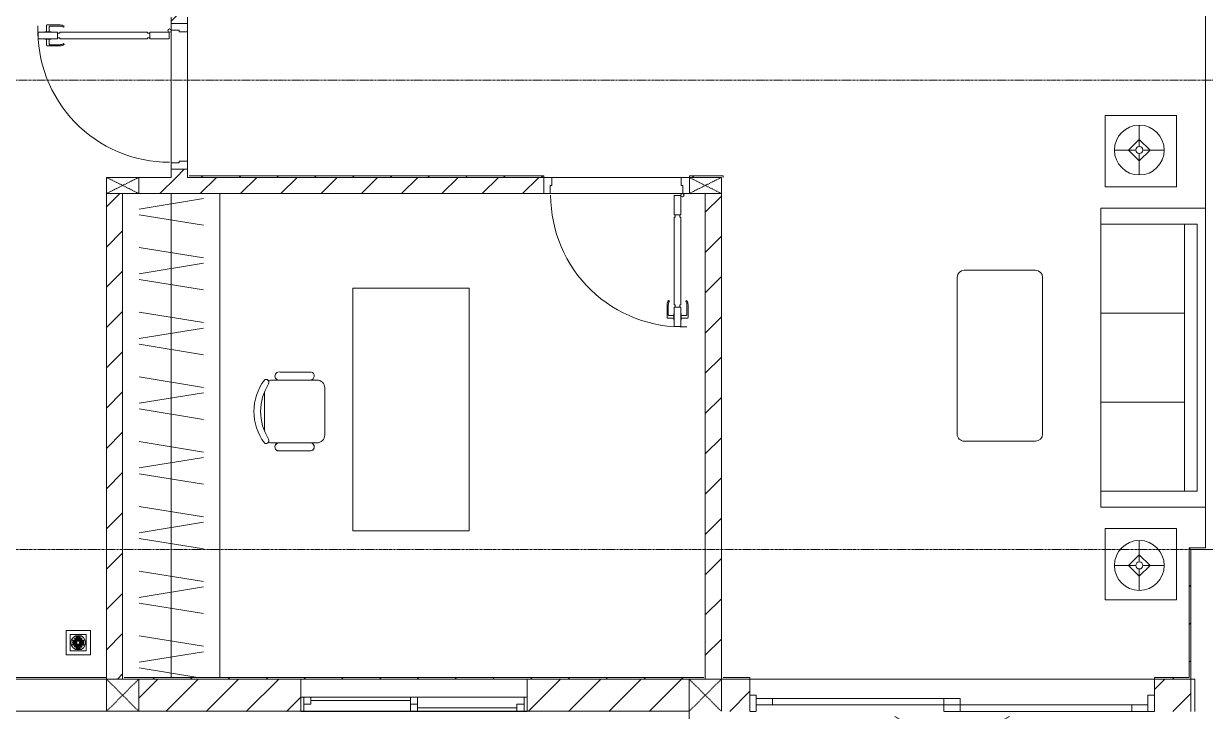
# Model space of a CAD drawing. Header units: millimetres. Extents: x 5357 to 201988, y -16345 to 109895.
# Drawn here: x 61741 to 69043, y 24537 to 28787 of the extents above; entities that cross this region are included whole.
import ezdxf

# ---------------------------------------------------------------- set-up
doc = ezdxf.new("R2010")
doc.units = ezdxf.units.MM
doc.linetypes.add('Dash', pattern=[6, 3, -3])
doc.linetypes.add('Grid Line', pattern=[22.225, 12.7, -3.175, 3.175, -3.175])
for name, color, linetype, lineweight in [('0-1', 7, 'Continuous', 5), ('A-CLNG', 13, 'Continuous', 9), ('A-DETL-GENF-1', 53, 'Continuous', 9), ('A-DETL-THIN', 151, 'Continuous', 9), ('A-DOOR', 31, 'Continuous', 9), ('A-DOOR-1', 53, 'Continuous', 9), ('A-DOOR-FRAM', 31, 'Continuous', 9), ('A-DOOR-HDLN', 31, 'Dash', 9), ('A-FLOR-1', 10, 'Continuous', 9), ('A-FLOR-2', 53, 'Continuous', 9), ('A-GLAZ', 151, 'Continuous', 9), ('A-WALL', 113, 'Continuous', 9), ('A-WALL-1', 9, 'Continuous', 18), ('A-WALL-2', 53, 'Continuous', 9), ('A-WALL-4', 113, 'Continuous', 18), ('A-WALL-PATT-1', 10, 'Continuous', 9), ('A-WALL-PATT-2', 53, 'Continuous', 9), ('A-WALL-PATT-3', 111, 'Continuous', 9), ('I-FURN', 30, 'Continuous', 9), ('I-FURN-1', 53, 'Continuous', 9), ('I-WALL-1', 9, 'Continuous', 18), ('I-WALL-2', 53, 'Continuous', 9), ('M-EQPM', 50, 'Continuous', 9), ('S-COLS', 52, 'Continuous', 9), ('S-COLS-1', 253, 'Continuous', 5), ('S-COLS-2', 9, 'Continuous', 18), ('S-COLS-4', 53, 'Continuous', 9), ('S-COLS-5', 52, 'Continuous', 18), ('S-COLS-6', 52, 'Dash', 9), ('S-COLS-HDLN', 52, 'Dash', 9), ('S-COLS-HDLN-1', 53, 'Dash', 9), ('S-GRID-1', 1, 'Grid Line', 9)]:
    doc.layers.add(name, color=color, linetype=linetype, lineweight=lineweight)
pattern_1 = [(45, (0, 0), (-124.4508, 124.4508), [])]
pattern_2 = [(45, (0, 0), (-116.67262, 116.67262), [])]

# ---------------------------------------------------------------- blocks, each defined once
blk = doc.blocks.new('NCV_TKTC_KET CAU_rvt-1-TKCS_MB SÂN ĐƯỜNG NỘI BỘ')
at = {"layer": 'A-FLOR-1'}
for p, q in [((62652.6, 28746.9), (62652.6, 28786.9)), ((62652.6, 28786.9), (62652.6, 28746.9)), ((62652.6, 28746.9), (62652.6, 28786.9)), ((62652.6, 27926.9), (62652.6, 28746.9)), ((62652.6, 28746.9), (62652.6, 27926.9)), ((62652.6, 27926.9), (62652.6, 28746.9)), ((62652.6, 27886.9), (62652.6, 27926.9)), ((62652.6, 27926.9), (62652.6, 27886.9)), ((62652.6, 27886.9), (62652.6, 27926.9)), ((62252.6, 27736.9), (62252.6, 27836.9)), ((62252.6, 27836.9), (62452.6, 27836.9)), ((62452.6, 27836.9), (62252.6, 27836.9)), ((62252.6, 27836.9), (62252.6, 27736.9)), ((62252.6, 27736.9), (62252.6, 27836.9)), ((62252.6, 27836.9), (62452.6, 27836.9)), ((62452.6, 27836.9), (62652.6, 27836.9)), ((62652.6, 27836.9), (62452.6, 27836.9)), ((62452.6, 27836.9), (62652.6, 27836.9)), ((62652.6, 27836.9), (62652.6, 27886.9)), ((62652.6, 27886.9), (62652.6, 27836.9)), ((62652.6, 27836.9), (62652.6, 27886.9)), ((62252.6, 24746.9), (62252.6, 27736.9)), ((62252.6, 27736.9), (62252.6, 24746.9)), ((62252.6, 24746.9), (62252.6, 27736.9)), ((66227.6, 24736.9), (68727.6, 24736.9))]:
    blk.add_line(p, q, dxfattribs=at)
at = {"layer": 'S-COLS-2'}
for p, q in [((69352.6, 25536.9), (68952.6, 25536.9)), ((68952.6, 25536.9), (68952.6, 24537.2))]:
    blk.add_line(p, q, dxfattribs=at)
blk = doc.blocks.new('DOOR_CW_01 CANH MO-PANEL KINH - DIW_01-900x2200-CỬA GỖ VÂN LAMINATE-V24-TKCS_MB SÂN ĐƯỜNG NỘI BỘ')
at = {"layer": 'A-DETL-GENF-1'}
for p, q in [((-442, 737), (-442, 816.5)), ((-399, 820.5), (-438, 820.5)), ((-399, 803.5), (-430, 803.5)), ((-399, 831.8), (-397, 831.8)), ((-399, 792.2), (-399, 831.8)), ((-397, 872), (-357, 872)), ((-397, 752), (-397, 872)), ((-397, 792.2), (-397, 831.8)), ((-357, 872), (-357, 752)), ((-357, 792.2), (-357, 831.8)), ((-355, 831.8), (-357, 831.8)), ((-355, 792.2), (-355, 831.8)), ((-355, 820.5), (-316, 820.5)), ((-355, 803.5), (-324, 803.5)), ((-312, 737), (-312, 816.5)), ((-434, 799.5), (-434, 737)), ((-397, 792.2), (-399, 792.2)), ((-357, 752), (-397, 752)), ((-397, 738), (-391, 738)), ((-397, 738), (-397, 196)), ((-363, 752), (-391, 752)), ((-391, 752), (-391, 738)), ((-363, 738), (-363, 752)), ((-357, 738), (-363, 738)), ((-357, 792.2), (-355, 792.2)), ((-357, 196), (-357, 738)), ((-320, 799.5), (-320, 737)), ((-433.9, 711.2), (-427.3, 715.8)), ((-320.1, 711.2), (-326.7, 715.8)), ((-397, 196), (-391, 196)), ((-357, 182), (-397, 182)), ((-397, 182), (-397, 62)), ((-391, 196), (-391, 182)), ((-391, 182), (-363, 182)), ((-357, 196), (-363, 196)), ((-363, 182), (-363, 196)), ((-357, 62), (-357, 182)), ((-397, 62), (-357, 62))]:
    blk.add_line(p, q, dxfattribs=at)
blk.add_circle((-407, 60), 10, dxfattribs=at)
for centre, radius, start, end in [((-438, 816.5), 4, 90, 180), ((-407, 60), 814, 360, 92), ((-430, 799.5), 4, 90, 180), ((-324, 799.5), 4, 360, 90), ((-316, 816.5), 4, 0, 90), ((-397, 737), 45, 180, 215), ((-397, 737), 37, 180, 215), ((-357, 737), 37, 325, 0), ((-357, 737), 45, 325, 0)]:
    blk.add_arc(centre, radius, start, end, dxfattribs=at)
at = {"layer": 'A-DOOR-1'}
for p, q in [((-450, 50), (-450, -50)), ((-410, 50), (-448.4, 50)), ((-410, 0), (-410, 50)), ((-400, 0), (-410, 0)), ((-407, 50), (-382, 50)), ((-400, -50), (-400, 0)), ((410, 0), (400, 0)), ((400, 0), (400, -50)), ((450, 50), (410, 50)), ((410, 50), (410, 0)), ((450, -50), (450, 50)), ((-448.4, -50), (-400, -50)), ((400, -50), (450, -50))]:
    blk.add_line(p, q, dxfattribs=at)
blk = doc.blocks.new('TU DO LV A - TU DO LV A-V26-TKCS_MB SÂN ĐƯỜNG NỘI BỘ')
at = {"layer": 'I-FURN'}
for p, q in [((10, 136.3), (68.9, 499)), ((169, 101), (104.4, 499)), ((202.5, 101), (267.1, 499)), ((404.3, 101), (468.9, 499)), ((569, 101), (504.4, 499)), ((602.5, 101), (667.1, 499)), ((804.3, 101), (868.9, 499)), ((969, 101), (904.4, 499)), ((1002.5, 101), (1067.1, 499)), ((1204.3, 101), (1268.9, 499)), ((1369, 101), (1304.4, 499)), ((1402.5, 101), (1467.1, 499)), ((1604.3, 101), (1668.9, 499)), ((1769, 101), (1704.4, 499)), ((1802.5, 101), (1867.1, 499)), ((2004.3, 101), (2068.9, 499)), ((2169, 101), (2104.4, 499)), ((2202.5, 101), (2267.1, 499)), ((2404.3, 101), (2468.9, 499)), ((2569, 101), (2504.4, 499)), ((2602.5, 101), (2667.1, 499)), ((2804.3, 101), (2868.9, 499)), ((2969, 101), (2904.4, 499)), ((10, 300), (3000, 300)), ((10, 0), (3000, 0))]:
    blk.add_line(p, q, dxfattribs=at)
at = {"layer": 'I-FURN-1'}
blk.add_line((10, 0), (3000, 0), dxfattribs=at)
blk = doc.blocks.new('BAN LV A - BAN LV A_dwg_ban hoc2-348006-TKCS_MB SÂN ĐƯỜNG NỘI BỘ')
at = {"layer": 'I-FURN'}
for p, q in [((-194.4, 388.8), (-194.4, 113.4)), ((145.8, 437.4), (-145.8, 437.4)), ((194.4, 113.4), (194.4, 388.8)), ((-243, 354.4), (-243, 162)), ((194.4, 351.4), (194.4, 150.8)), ((243.7, 162), (243.7, 354.4)), ((-120.5, 64.8), (120.5, 64.8))]:
    blk.add_line(p, q, dxfattribs=at)
at = {"layer": 'I-FURN', "flags": 128}
blk.add_lwpolyline([(-737.8, 610.5), (-737.8, 1330.5), (-154.9, 1330.5), (762.2, 1330.5), (762.2, 610.5)], close=True, dxfattribs=at)
at = {"layer": 'I-FURN'}
for centre, radius, start, end in [((-218.7, 347.3), 25.3, 343.7398, 163.7398), ((-145.8, 388.8), 48.6, 90, 180), ((145.8, 388.8), 48.6, 360, 90), ((219.4, 347.3), 25.3, 16.2602, 170.70537), ((-218.7, 154.9), 25.3, 163.7398, 16.2602), ((219.4, 154.9), 25.3, 189.29463, 16.2602), ((-180.2, 75.4), 17.8, 57.97259, 216.69006), ((-145.8, 113.4), 48.6, 180, 207.58444), ((0, 359.3), 318.2, 237.57575, 302.42425), ((180.2, 75.4), 17.8, 323.30994, 122.02741), ((145.8, 113.4), 48.6, 332.41556, 0), ((0, 324), 324, 233.1301, 306.8699)]:
    blk.add_arc(centre, radius, start, end, dxfattribs=at)
blk = doc.blocks.new('BAN LV A - BAN LV A_dwg-348005-TKCS_MB SÂN ĐƯỜNG NỘI BỘ')
at = {"extrusion": (0, 0, -1), "zscale": -1, "rotation": 180}
blk.add_blockref('BAN LV A - BAN LV A_dwg_ban hoc2-348006-TKCS_MB SÂN ĐƯỜNG NỘI BỘ', (-729, 1383.7), dxfattribs=at)
blk = doc.blocks.new('BAN LV A - BAN LV A-348231-TKCS_MB SÂN ĐƯỜNG NỘI BỘ')
at = {"layer": 'I-FURN-1'}
for p, q in [((534.6, 1270.3), (534.6, 1235.9)), ((923.4, 1232.9), (923.4, 1270.3)), ((486, 1221.7), (486, 1029.3)), ((972.7, 1029.3), (972.7, 1221.7)), ((534.6, 1029.3), (534.6, 994.9)), ((923.4, 994.9), (923.4, 1032.3)), ((583.2, 946.3), (874.8, 946.3)), ((1491.2, 773.2), (-8.8, 773.2)), ((-8.8, 773.2), (-8.8, 53.2)), ((1491.2, 53.2), (1491.2, 773.2)), ((-8.8, 53.2), (1491.2, 53.2))]:
    blk.add_line(p, q, dxfattribs=at)
for centre, radius, start, end in [((548.9, 1308.3), 17.8, 143.30994, 240.59603), ((729, 1059.7), 324, 53.1301, 126.8699), ((909.2, 1308.3), 17.8, 299.40397, 36.69006), ((510.3, 1228.8), 25.3, 16.2602, 196.2602), ((583.2, 1270.3), 48.6, 152.41556, 180), ((874.8, 1270.3), 48.6, 360, 27.58444), ((948.4, 1228.8), 25.3, 343.7398, 170.70537), ((510.3, 1036.4), 25.3, 196.2602, 343.7398), ((948.4, 1036.4), 25.3, 189.29463, 343.7398), ((583.2, 994.9), 48.6, 180, 270), ((874.8, 994.9), 48.6, 270, 360)]:
    blk.add_arc(centre, radius, start, end, dxfattribs=at)
blk.add_blockref('BAN LV A - BAN LV A_dwg-348005-TKCS_MB SÂN ĐƯỜNG NỘI BỘ', (0, 0))
blk = doc.blocks.new('LOBBY_SOFA_1 - LOBBY_SOFA_1-V28-TKCS_MB SÂN ĐƯỜNG NỘI BỘ')
at = {"layer": 'I-FURN'}
for p, q in [((-2556, -14.9), (-2556, -660)), ((-2457, -66), (-2457, -660)), ((-807, -66), (-2457, -66)), ((-807, -660), (-807, -66)), ((-708, -660), (-708, -14.9)), ((-807, -143), (-2457, -143)), ((-1907, -143), (-1907, -660)), ((-1357, -143), (-1357, -660)), ((-3128.2, -193.5), (-2688.2, -193.5)), ((-3128.2, -633.5), (-3128.2, -193.5)), ((-2688.2, -193.5), (-2688.2, -633.5)), ((-575.9, -193.5), (-575.9, -633.5)), ((-135.9, -193.5), (-575.9, -193.5)), ((-135.9, -633.5), (-135.9, -193.5)), ((-2915.4, -269), (-2915.4, -401)), ((-348.6, -269), (-348.6, -401)), ((-2915.4, -357), (-2981.4, -423)), ((-2849.4, -423), (-2915.4, -357)), ((-414.6, -423), (-348.6, -357)), ((-348.6, -357), (-282.6, -423)), ((-2937.4, -423), (-3069.4, -423)), ((-2981.4, -423), (-2915.4, -489)), ((-2915.4, -489), (-2849.4, -423)), ((-2893.4, -423), (-2761.4, -423)), ((-370.6, -423), (-502.6, -423)), ((-348.6, -489), (-414.6, -423)), ((-282.6, -423), (-348.6, -489)), ((-326.6, -423), (-194.6, -423)), ((-2915.4, -445), (-2915.4, -577)), ((-348.6, -445), (-348.6, -577)), ((-2688.2, -633.5), (-3128.2, -633.5)), ((-575.9, -633.5), (-135.9, -633.5)), ((-2556, -660), (-708, -660)), ((-1160.3, -1020.5), (-2128.3, -1020.5)), ((-2172.3, -1064.5), (-2172.3, -1504.5)), ((-1116.3, -1504.5), (-1116.3, -1064.5)), ((-2128.3, -1548.5), (-1160.3, -1548.5))]:
    blk.add_line(p, q, dxfattribs=at)
for centre, radius in [((-2915.4, -423), 154), ((-348.6, -423), 154), ((-2915.4, -423), 22), ((-348.6, -423), 22)]:
    blk.add_circle(centre, radius, dxfattribs=at)
for centre, start, end in [((-2128.3, -1064.5), 90, 180), ((-1160.3, -1064.5), 0, 90), ((-2128.3, -1504.5), 180, 270), ((-1160.3, -1504.5), 270, 0)]:
    blk.add_arc(centre, 44, start, end, dxfattribs=at)
at = {"layer": 'I-FURN-1'}
for p, q in [((-2556, -14.9), (-2556, -660)), ((-708, -660), (-708, -14.9)), ((-2688.2, -193.5), (-3128.2, -193.5)), ((-3128.2, -193.5), (-3128.2, -633.5)), ((-2688.2, -633.5), (-2688.2, -193.5)), ((-135.9, -193.5), (-575.9, -193.5)), ((-575.9, -193.5), (-575.9, -633.5)), ((-135.9, -633.5), (-135.9, -193.5)), ((-3128.2, -633.5), (-2688.2, -633.5)), ((-575.9, -633.5), (-135.9, -633.5)), ((-2556, -660), (-708, -660)), ((-1160.3, -1020.5), (-2128.3, -1020.5)), ((-2172.3, -1064.5), (-2172.3, -1504.5)), ((-1116.3, -1504.5), (-1116.3, -1064.5)), ((-2128.3, -1548.5), (-1160.3, -1548.5))]:
    blk.add_line(p, q, dxfattribs=at)
for centre, start, end in [((-2128.3, -1064.5), 90, 180), ((-1160.3, -1064.5), 0, 90), ((-2128.3, -1504.5), 180, 270), ((-1160.3, -1504.5), 270, 0)]:
    blk.add_arc(centre, 44, start, end, dxfattribs=at)
blk = doc.blocks.new('G1_SOF - BO TRU - 100x200-745959-TKCS_MB SÂN ĐƯỜNG NỘI BỘ')
at = {"layer": 'S-COLS-2'}
for p, q in [((-50, 98.4), (-50, -100)), ((50, -100), (50, 98.4)), ((-50, -100), (50, -100))]:
    blk.add_line(p, q, dxfattribs=at)
at = {"layer": 'S-COLS-HDLN-1'}
for p, q in [((50, 100), (-50, -100)), ((-50, 100), (50, -100))]:
    blk.add_line(p, q, dxfattribs=at)
blk = doc.blocks.new('G1_SOF - BO TRU - 100x200-V106-TKCS_MB SÂN ĐƯỜNG NỘI BỘ')
at = {"layer": 'S-COLS-2'}
for p, q in [((50, 100), (-50, 100)), ((-50, 100), (-50, -100)), ((50, -100), (50, 100)), ((-50, -100), (50, -100))]:
    blk.add_line(p, q, dxfattribs=at)
at = {"layer": 'S-COLS-HDLN-1'}
for p, q in [((50, 100), (-50, -100)), ((-50, 100), (50, -100))]:
    blk.add_line(p, q, dxfattribs=at)
blk = doc.blocks.new('DOOR_CW_01 CANH MO-PANEL KINH - DIG_01-900x2200-CỬA NHÔM KÍNH-400860-TKCS_MB SÂN ĐƯỜNG NỘI BỘ')
at = {"layer": 'A-DETL-GENF-1'}
for p, q in [((-397, -182), (-397, -62)), ((-397, -62), (-357, -62)), ((-357, -62), (-357, -182)), ((-357, -182), (-397, -182)), ((-397, -196), (-391, -196)), ((-397, -738), (-397, -196)), ((-391, -196), (-391, -182)), ((-391, -182), (-363, -182)), ((-363, -182), (-363, -196)), ((-357, -196), (-363, -196)), ((-357, -196), (-357, -738)), ((-433.9, -711.2), (-427.3, -715.8)), ((-320.1, -711.2), (-326.7, -715.8)), ((-442, -737), (-442, -816.5)), ((-434, -799.5), (-434, -737)), ((-399, -792.2), (-399, -831.8)), ((-397, -792.2), (-399, -792.2)), ((-397, -738), (-391, -738)), ((-357, -752), (-397, -752)), ((-397, -752), (-397, -872)), ((-397, -792.2), (-397, -831.8)), ((-391, -752), (-391, -738)), ((-363, -752), (-391, -752)), ((-357, -738), (-363, -738)), ((-363, -738), (-363, -752)), ((-357, -872), (-357, -752)), ((-357, -792.2), (-357, -831.8)), ((-357, -792.2), (-355, -792.2)), ((-355, -792.2), (-355, -831.8)), ((-320, -799.5), (-320, -737)), ((-312, -737), (-312, -816.5)), ((-399, -820.5), (-438, -820.5)), ((-399, -803.5), (-430, -803.5)), ((-399, -831.8), (-397, -831.8)), ((-397, -872), (-357, -872)), ((-355, -831.8), (-357, -831.8)), ((-355, -803.5), (-324, -803.5)), ((-355, -820.5), (-316, -820.5))]:
    blk.add_line(p, q, dxfattribs=at)
blk.add_circle((-407, -60), 10, dxfattribs=at)
for centre, radius, start, end in [((-407, -60), 814, 268, 0), ((-397, -737), 45, 145, 180), ((-397, -737), 37, 145, 180), ((-357, -737), 37, 0, 35), ((-357, -737), 45, 360, 35), ((-430, -799.5), 4, 180, 270), ((-324, -799.5), 4, 270, 0), ((-438, -816.5), 4, 180, 270), ((-316, -816.5), 4, 270, 0)]:
    blk.add_arc(centre, radius, start, end, dxfattribs=at)
at = {"layer": 'A-DOOR-1'}
for p, q in [((-450, -50), (-450, 50)), ((-450, 50), (-400, 50)), ((-400, 50), (-400, 0)), ((400, 0), (400, 50)), ((400, 50), (450, 50)), ((450, 50), (450, -50)), ((-410, -50), (-450, -50)), ((-410, 0), (-410, -50)), ((-400, 0), (-410, 0)), ((-407, -50), (-382, -50)), ((410, 0), (400, 0)), ((410, -50), (410, 0)), ((450, -50), (410, -50))]:
    blk.add_line(p, q, dxfattribs=at)
blk = doc.blocks.new('NCV_TKTC_TANG 1_rvt-1-TKCS_MB SÂN ĐƯỜNG NỘI BỘ')
at = {"layer": 'A-WALL-PATT-1'}
h = blk.add_hatch(dxfattribs=at)
h.set_pattern_fill('FP_1', color=256, style=0, pattern_type=2)
h.set_pattern_definition(pattern_1)
h.paths.add_polyline_path([(62652.6, 27836.9), (62752.6, 27836.9), (62752.6, 27886.9), (62652.6, 27886.9)])
h.paths.add_polyline_path([(62702.6, 28786.9), (62752.6, 28786.9), (62752.6, 28836.9), (62652.6, 28836.9), (62652.6, 28786.9)])
h = blk.add_hatch(dxfattribs=at)
h.set_pattern_fill('FP_1', color=256, style=0, pattern_type=2)
h.set_pattern_definition(pattern_1)
h.paths.add_polyline_path([(64954.2, 27736.9), (64954.2, 27836.9), (62452.6, 27836.9), (62452.6, 27736.9), (64668.5, 27736.9)])
h = blk.add_hatch(dxfattribs=at)
h.set_pattern_fill('FP_1', color=256, style=0, pattern_type=2)
h.set_pattern_definition(pattern_1)
h.paths.add_polyline_path([(62352.6, 24736.9), (62352.6, 27736.9), (62252.6, 27736.9), (62252.6, 24736.9), (62276.8, 24736.9)])
h = blk.add_hatch(dxfattribs=at)
h.set_pattern_fill('FP_1', color=256, style=0, pattern_type=2)
h.set_pattern_definition(pattern_1)
h.paths.add_polyline_path([(66052.6, 24736.9), (66052.6, 27736.9), (65952.6, 27736.9), (65952.6, 24736.9)])
at = {"layer": 'A-WALL-PATT-2'}
h = blk.add_hatch(dxfattribs=at)
h.set_pattern_fill('FP_2', color=256, style=0, pattern_type=2)
h.set_pattern_definition(pattern_2)
h.paths.add_polyline_path([(63458.1, 27836.9), (64954.2, 27836.9), (64954.2, 27846.9), (62762.6, 27846.9), (62762.6, 27836.9)])
h.paths.add_polyline_path([(66062.6, 27836.9), (66062.6, 27846.9), (65854.2, 27846.9), (65854.2, 27836.9), (66053.6, 27836.9)])
h = blk.add_hatch(dxfattribs=at)
h.set_pattern_fill('FP_2', color=256, style=0, pattern_type=2)
h.set_pattern_definition(pattern_2)
h.paths.add_polyline_path([(68942.6, 24746.9), (68952.6, 24746.9), (68952.6, 25546.9), (68942.6, 25544.9), (68942.6, 25077.9)])
h = blk.add_hatch(dxfattribs=at)
h.set_pattern_fill('FP_2', color=256, style=0, pattern_type=2)
h.set_pattern_definition(pattern_2)
h.paths.add_polyline_path([(65918.4, 24736.9), (65952.6, 24736.9), (65952.6, 24746.9), (62362.6, 24746.9), (62362.6, 24736.9), (65878.9, 24736.9)])
h = blk.add_hatch(dxfattribs=at)
h.set_pattern_fill('FP_2', color=256, style=0, pattern_type=2)
h.set_pattern_definition(pattern_2)
h.paths.add_polyline_path([(68952.6, 24736.9), (68952.6, 24746.9), (68727.6, 24746.9), (68727.6, 24736.9), (68942.6, 24736.9)])
h.paths.add_polyline_path([(66062.6, 24736.9), (66227.6, 24736.9), (66227.6, 24746.9), (66062.6, 24746.9), (66062.6, 24739.7)])
at = {"layer": 'A-FLOR-1'}
for p, q in [((62752.6, 28736.9), (62752.6, 28786.9)), ((62752.6, 27936.9), (62752.6, 28736.9)), ((62752.6, 27886.9), (62752.6, 27936.9)), ((62752.6, 27836.9), (62752.6, 27886.9)), ((62762.6, 27836.9), (62752.6, 27836.9)), ((64954.2, 27836.9), (64668.5, 27836.9)), ((65804.2, 27836.9), (65004.2, 27836.9)), ((66052.6, 27736.9), (66052.6, 27836.9)), ((66052.6, 24736.9), (66052.6, 27736.9)), ((68727.6, 24736.9), (66227.6, 24736.9)), ((66227.6, 24736.9), (68727.6, 24736.9))]:
    blk.add_line(p, q, dxfattribs=at)
at = {"layer": 'A-FLOR-2'}
for p, q in [((62752.6, 28736.9), (62752.6, 27936.9)), ((65004.2, 27836.9), (65804.2, 27836.9)), ((66227.6, 24736.9), (68727.6, 24736.9)), ((68727.6, 24736.9), (66227.6, 24736.9))]:
    blk.add_line(p, q, dxfattribs=at)
at = {"layer": 'A-WALL-1'}
for p, q in [((62652.6, 27836.9), (62452.6, 27836.9)), ((62352.6, 24736.9), (62352.6, 27736.9)), ((65952.6, 27736.9), (65952.6, 24736.9)), ((66052.6, 24736.9), (66052.6, 27736.9)), ((62252.6, 24746.9), (62252.6, 24736.9)), ((62252.6, 24736.9), (62352.6, 24736.9)), ((65952.6, 24736.9), (66052.6, 24736.9))]:
    blk.add_line(p, q, dxfattribs=at)
at = {"layer": 'A-WALL-2'}
for p, q in [((62652.6, 28826.9), (62652.6, 28786.9)), ((62752.6, 28786.9), (62752.6, 28826.9)), ((62652.6, 27926.9), (62652.6, 28746.9)), ((62752.6, 28736.9), (62752.6, 27936.9)), ((62652.6, 27886.9), (62652.6, 27836.9)), ((62752.6, 27836.9), (62752.6, 27886.9)), ((64954.2, 27836.9), (62762.6, 27836.9)), ((62762.6, 27836.9), (64954.2, 27836.9)), ((65004.2, 27836.9), (65804.2, 27836.9)), ((62252.6, 27736.9), (62252.6, 24746.9)), ((62452.6, 27736.9), (64954.2, 27736.9)), ((65814.2, 27736.9), (64994.2, 27736.9)), ((61152.6, 24736.9), (62252.2, 24736.9)), ((62252.2, 24537.4), (62252.2, 24736.9))]:
    blk.add_line(p, q, dxfattribs=at)
at = {"layer": 'I-WALL-1'}
for p, q in [((69042.6, 32226.9), (69042.6, 25546.9)), ((64954.2, 27846.9), (62762.6, 27846.9)), ((64954.2, 27836.9), (64954.2, 27846.9)), ((66062.6, 27846.9), (65854.2, 27846.9)), ((65854.2, 27846.9), (65854.2, 27836.9)), ((66062.6, 27836.9), (66062.6, 27846.9)), ((68952.6, 25546.9), (68942.6, 25546.9)), ((68942.6, 25546.9), (68942.6, 24746.9)), ((69042.6, 25546.9), (68952.6, 25546.9)), ((68952.6, 24746.9), (68952.6, 25536.9)), ((68952.6, 25536.9), (69052.6, 25536.9)), ((65942.6, 24746.9), (62362.6, 24746.9)), ((62362.6, 24736.9), (63452.6, 24736.9)), ((64852.6, 24736.9), (65952.6, 24736.9)), ((65952.6, 24736.9), (65952.6, 24746.9)), ((66227.6, 24746.9), (66062.6, 24746.9)), ((66062.6, 24736.9), (66227.6, 24736.9)), ((66227.6, 24736.9), (66227.6, 24746.9)), ((68942.6, 24746.9), (68727.6, 24746.9)), ((68727.6, 24746.9), (68727.6, 24736.9)), ((68727.6, 24736.9), (68952.6, 24736.9)), ((68952.6, 24736.9), (68952.6, 24746.9))]:
    blk.add_line(p, q, dxfattribs=at)
at = {"layer": 'I-WALL-2'}
blk.add_line((61162.6, 24746.9), (62252.6, 24746.9), dxfattribs=at)
at = {"layer": 'A-DOOR-1'}
for name, p, rotation in [('DOOR_CW_01 CANH MO-PANEL KINH - DIG_01-900x2200-CỬA NHÔM KÍNH-400860-TKCS_MB SÂN ĐƯỜNG NỘI BỘ', (62702.6, 28336.9), 269.9999999999989), ('DOOR_CW_01 CANH MO-PANEL KINH - DIW_01-900x2200-CỬA GỖ VÂN LAMINATE-V24-TKCS_MB SÂN ĐƯỜNG NỘI BỘ', (65404.2, 27786.9), 180)]:
    blk.add_blockref(name, p, dxfattribs=dict(at, rotation=rotation))
at = {"layer": 'I-FURN-1'}
for name, p, rotation in [('LOBBY_SOFA_1 - LOBBY_SOFA_1-V28-TKCS_MB SÂN ĐƯỜNG NỘI BỘ', (69057.5, 25090.4), 270.0000000000005), ('TU DO LV A - TU DO LV A-V26-TKCS_MB SÂN ĐƯỜNG NỘI BỘ', (62952.6, 24736.9), 89.99999999999993), ('BAN LV A - BAN LV A-348231-TKCS_MB SÂN ĐƯỜNG NỘI BỘ', (64547.4, 25661.2), 90.0000000000001)]:
    blk.add_blockref(name, p, dxfattribs=dict(at, rotation=rotation))
at = {"layer": 'S-COLS-4', "rotation": 89.99999999999945}
for name, p in [('G1_SOF - BO TRU - 100x200-V106-TKCS_MB SÂN ĐƯỜNG NỘI BỘ', (62352.6, 27786.9)), ('G1_SOF - BO TRU - 100x200-745959-TKCS_MB SÂN ĐƯỜNG NỘI BỘ', (65952.6, 27786.9))]:
    blk.add_blockref(name, p, dxfattribs=at)
blk = doc.blocks.new('1_FAMILY RVT - W01-WxH 1400x1400xmm-V1-TKCS_MB SÂN ĐƯỜNG NỘI BỘ')
at = {"layer": 'A-GLAZ'}
for p, q in [((248.4, 172.4), (299.2, 197.8)), ((248.4, 172.4), (299.2, 147)), ((248.4, 172.4), (451.6, 172.4)), ((700, 96.2), (-700, 96.2)), ((-700, 96.2), (-636.5, 96.2)), ((-700, 95.8), (-700, -103.8)), ((-681, 95.8), (-681, 7.3)), ((-636.5, 96.2), (-22.2, 96.2)), ((-636.5, 95.8), (-636.5, 51.7)), ((-636.5, 74), (-22.2, 74)), ((-22.2, 96.2), (22.2, 96.2)), ((-22.2, 7.3), (-22.2, 95.8)), ((22.2, 96.2), (680.9, 96.2)), ((22.2, 95.8), (22.2, 7.3)), ((680.9, 96.2), (700, 96.2)), ((680.9, 95.8), (680.9, 7.3)), ((700, -103.8), (700, 95.8)), ((-700, 7.3), (-681, 7.3)), ((-636.5, 51.7), (-681, 51.7)), ((-681, 7.3), (-22.2, 7.3)), ((22.2, 51.7), (-22.2, 51.7)), ((-22.2, 7.3), (22.2, 7.3)), ((22.2, 29.5), (636.5, 29.5)), ((22.2, 7.3), (636.5, 7.3)), ((636.5, 51.7), (636.5, 7.3)), ((680.9, 51.7), (636.5, 51.7)), ((636.5, 7.3), (700, 7.3)), ((-700, -103.8), (700, -103.8))]:
    blk.add_line(p, q, dxfattribs=at)
blk = doc.blocks.new('DEG_02-DEG_03 - DEG_02-2500x2400mm-CỬA ĐI 02 CÁNH TRƯỢT-V11-TKCS_MB SÂN ĐƯỜNG NỘI BỘ')
at = {"layer": 'A-DOOR'}
for p, q in [((-1110, 100), (-1210, 100)), ((-1210, 99.7), (-1210, 60)), ((-1110, 100), (-50, 100)), ((-1110, 60), (-1110, 99.7)), ((50, 100), (-50, 100)), ((-50, 99.7), (-50, 60)), ((50, 60), (50, 99.6)), ((-1210, 60), (-1110, 60)), ((-50, 60), (-1110, 60)), ((50, 60), (-50, 60)), ((-50, 60), (-50, 20)), ((-50, 60), (50, 60)), ((-50, 20), (50, 20)), ((50, 20), (50, 60)), ((50, 60), (1110, 60)), ((1110, 20), (50, 20)), ((1210, 60), (1110, 60)), ((1110, 60), (1110, 20)), ((1110, 20), (1210, 20)), ((1210, 20), (1210, 60))]:
    blk.add_line(p, q, dxfattribs=at)
at = {"layer": 'A-DOOR-FRAM'}
for p, q in [((-1210, 100), (-1250, 100)), ((-1250, 99.7), (-1250, 0)), ((-1210, 0), (-1210, 99.7)), ((1250, 100), (1210, 100)), ((1210, 99.6), (1210, 0)), ((1250, 0), (1250, 99.6)), ((-1250, 0), (-1210, 0)), ((1210, 0), (1250, 0))]:
    blk.add_line(p, q, dxfattribs=at)
at = {"layer": 'A-DOOR-HDLN'}
for p, q in [((-500.4, 151.1), (-320.4, 151.1)), ((-320.4, 151.1), (-355, 171.1)), ((-320.4, 151.1), (-355, 131.1)), ((320.4, 151.1), (355, 171.1)), ((320.4, 151.1), (355, 131.1)), ((500.4, 151.1), (320.4, 151.1))]:
    blk.add_line(p, q, dxfattribs=at)
blk = doc.blocks.new('TKTC_XREF_251221_MB TANG 1 - TKTC_XREF_260130_MB TANG 1_dwg_THU NUOC - THU NUOC-444531-TKCS_MB TẦNG 1-4202120-TKCS_MB SÂN ĐƯỜNG NỘI BỘ')
at = {"layer": 'M-EQPM'}
for p, q in [((-23.3, 10.8), (40.9, 10.8)), ((40.9, 4.8), (-23.3, 4.8)), ((-11, 23.3), (28.5, 23.3)), ((28.5, 17.3), (-11, 17.3)), ((-1.1, 35.6), (18.5, 35.6)), ((18.5, 29.6), (-1.1, 29.6)), ((-23.3, -13.6), (40.9, -13.6)), ((40.9, -19.6), (-23.3, -19.6)), ((-11, -26.1), (28.5, -26.1)), ((28.5, -32.1), (-11, -32.1)), ((-1.1, -38.5), (18.5, -38.5)), ((18.5, -44.5), (-1.1, -44.5))]:
    blk.add_line(p, q, dxfattribs=at)
at = {"layer": 'M-EQPM', "flags": 128}
for points in [[(83.7, -79.4), (83.7, 70.6), (-66.3, 70.6), (-66.3, -79.4)], [(58.7, -54.4), (58.7, 45.6), (-41.3, 45.6), (-41.3, -54.4)]]:
    blk.add_lwpolyline(points, close=True, dxfattribs=at)
for points in [[(-23.3, -1.2), (0.7, -1.2), (0.7, -7.2), (-23.3, -7.2)], [(40.9, -7.2), (16.7, -7.2), (16.7, -1.2), (40.9, -1.2)]]:
    blk.add_lwpolyline(points, dxfattribs=at)
at = {"layer": 'M-EQPM'}
for centre, radius, start, end in [((8.7, -4.4), 45, 360, 180), ((8.7, -4.4), 45, 360, 180), ((-23.3, 7.8), 3, 90, 270), ((-11, 20.3), 3, 90, 270), ((-1.1, 32.6), 3, 90, 270), ((18.5, 32.6), 3, 270, 90), ((28.5, 20.3), 3, 270, 90), ((40.9, 7.8), 3, 270, 90), ((8.7, -4.4), 45, 180, 360), ((8.7, -4.4), 45, 180, 360), ((-23.3, -4.2), 3, 90, 270), ((-23.3, -16.6), 3, 90, 270), ((-11, -29.1), 3, 90, 270), ((-1.1, -41.5), 3, 90, 270), ((18.5, -41.5), 3, 270, 90), ((28.5, -29.1), 3, 270, 90), ((40.9, -4.2), 3, 270, 90), ((40.9, -16.6), 3, 270, 90)]:
    blk.add_arc(centre, radius, start, end, dxfattribs=at)
blk = doc.blocks.new('TKTC_XREF_251221_MB TANG 1 - TKTC_XREF_260130_MB TANG 1_dwg-4202109-TKCS_MB SÂN ĐƯỜNG NỘI BỘ')
blk.add_blockref('TKTC_XREF_251221_MB TANG 1 - TKTC_XREF_260130_MB TANG 1_dwg_THU NUOC - THU NUOC-444531-TKCS_MB TẦNG 1-4202120-TKCS_MB SÂN ĐƯỜNG NỘI BỘ', (-141082.3, -376380.4))
blk = doc.blocks.new('TKTC_XREF_251221_MB TANG 1 - TKTC_XREF_251221_MB TANG 1-2038492-TKCS_MB SÂN ĐƯỜNG NỘI BỘ')
blk.add_blockref('TKTC_XREF_251221_MB TANG 1 - TKTC_XREF_260130_MB TANG 1_dwg-4202109-TKCS_MB SÂN ĐƯỜNG NỘI BỘ', (169499.1, 384109.7))
blk = doc.blocks.new('G1_SOF - BO TRU - 200x200-V992-TKCS_MB SÂN ĐƯỜNG NỘI BỘ')
at = {"layer": 'S-COLS-HDLN'}
for p, q in [((-100, 100), (99.6, -99.6)), ((100, 100), (-99.6, -99.6))]:
    blk.add_line(p, q, dxfattribs=at)
blk = doc.blocks.new('G1_SOF - BO TRU - 200x200-V1008-TKCS_MB SÂN ĐƯỜNG NỘI BỘ')
at = {"layer": 'S-COLS-HDLN'}
for p, q in [((-100, 100), (99.6, -99.6)), ((100, 100), (-99.6, -99.6))]:
    blk.add_line(p, q, dxfattribs=at)

msp = doc.modelspace()

# ---------------------------------------------------------------- hatches: boundary and pattern name
at = {"layer": 'A-WALL-PATT-3'}
h = msp.add_hatch(dxfattribs=at)
h.set_pattern_fill('FP_1', color=256, style=0, pattern_type=2)
h.set_pattern_definition(pattern_1)
h.paths.add_polyline_path([(65302.3, 24536.9), (65852.6, 24537.4), (65852.6, 24736.9), (64852.6, 24736.9), (64852.6, 24536.9)])
h.paths.add_polyline_path([(63452.6, 24536.9), (63452.6, 24736.9), (62452.5, 24736.9), (62452.5, 24536.9), (62652.6, 24536.9)])
h = msp.add_hatch(dxfattribs=at)
h.set_pattern_fill('FP_1', color=256, style=0, pattern_type=2)
h.set_pattern_definition(pattern_1)
h.paths.add_polyline_path([(66052.6, 24536.9), (66227.6, 24537.4), (66227.6, 24736.9), (66052.6, 24736.9), (66052.6, 24537.4)])
h.paths.add_polyline_path([(68727.6, 24536.9), (68952.6, 24537.4), (68952.6, 24736.9), (68727.6, 24736.9), (68727.6, 24537.2)])
at = {"layer": 'S-COLS-1'}
msp.add_hatch(color=256, dxfattribs=at).paths.add_polyline_path([(62452.5, 24536.9), (62452.5, 24537.4), (62352.6, 24536.9)])

# ---------------------------------------------------------------- linework, layer by layer
at = {"layer": 'A-CLNG'}
msp.add_line((66227.6, 24736.9), (68727.6, 24736.9), dxfattribs=at)
at = {"layer": 'A-DETL-THIN'}
for p, q in [((61127.6, 24537.4), (65852.6, 24537.4)), ((65852.6, 24537.4), (65852.6, 23337.4))]:
    msp.add_line(p, q, dxfattribs=at)
at = {"layer": 'A-WALL'}
for p, q in [((62452.5, 24736.9), (62452.5, 24537.4)), ((65852.6, 24537.4), (65852.6, 24736.9)), ((66052.6, 24736.9), (66052.6, 24537.4)), ((66227.6, 24736.9), (68727.6, 24736.9))]:
    msp.add_line(p, q, dxfattribs=at)
at = {"layer": 'A-WALL-4'}
for p, q in [((63452.6, 24736.9), (62452.5, 24736.9)), ((65852.6, 24736.9), (64852.6, 24736.9)), ((66227.6, 24736.9), (66052.6, 24736.9)), ((66227.6, 24636.9), (66227.6, 24736.9)), ((68977.6, 24736.9), (68727.6, 24736.9)), ((68727.6, 24736.9), (68727.6, 24636.9)), ((68977.6, 24537.2), (68977.6, 24736.9))]:
    msp.add_line(p, q, dxfattribs=at)
at = {"layer": 'S-COLS'}
for p, q in [((62452.5, 24537.4), (62452.5, 24736.9)), ((65852.6, 24736.9), (65852.6, 24537.4)), ((66052.6, 24537.4), (66052.6, 24736.9))]:
    msp.add_line(p, q, dxfattribs=at)
at = {"layer": 'S-COLS-5'}
for p, q in [((62452.5, 24736.9), (62252.5, 24736.9)), ((62252.5, 24736.9), (62252.5, 24537.4)), ((66052.6, 24736.9), (65852.6, 24736.9))]:
    msp.add_line(p, q, dxfattribs=at)
at = {"layer": 'S-GRID-1'}
for p, q in [((131551.8, 28436.9), (29351.8, 28436.9)), ((128757.8, 25536.9), (32145.8, 25536.9))]:
    msp.add_line(p, q, dxfattribs=at)

# ---------------------------------------------------------------- block references
at = {"layer": '0-1'}
for name in ['NCV_TKTC_KET CAU_rvt-1-TKCS_MB SÂN ĐƯỜNG NỘI BỘ', 'NCV_TKTC_TANG 1_rvt-1-TKCS_MB SÂN ĐƯỜNG NỘI BỘ']:
    msp.add_blockref(name, (0, 0), dxfattribs=at)
at = {"layer": 'A-DOOR', "rotation": 180}
msp.add_blockref('DEG_02-DEG_03 - DEG_02-2500x2400mm-CỬA ĐI 02 CÁNH TRƯỢT-V11-TKCS_MB SÂN ĐƯỜNG NỘI BỘ', (67477.6, 24636.9), dxfattribs=at)
at = {"layer": 'A-GLAZ', "rotation": 180}
msp.add_blockref('1_FAMILY RVT - W01-WxH 1400x1400xmm-V1-TKCS_MB SÂN ĐƯỜNG NỘI BỘ', (64152.6, 24633.1), dxfattribs=at)
at = {"layer": 'M-EQPM'}
msp.add_blockref('TKTC_XREF_251221_MB TANG 1 - TKTC_XREF_251221_MB TANG 1-2038492-TKCS_MB SÂN ĐƯỜNG NỘI BỘ', (33652.6, 17236.9), dxfattribs=at)
at = {"layer": 'S-COLS-6'}
for name, p in [('G1_SOF - BO TRU - 200x200-V992-TKCS_MB SÂN ĐƯỜNG NỘI BỘ', (62352.5, 24636.9)), ('G1_SOF - BO TRU - 200x200-V1008-TKCS_MB SÂN ĐƯỜNG NỘI BỘ', (65952.6, 24636.9))]:
    msp.add_blockref(name, p, dxfattribs=at)

doc.saveas('drawing.dxf')
